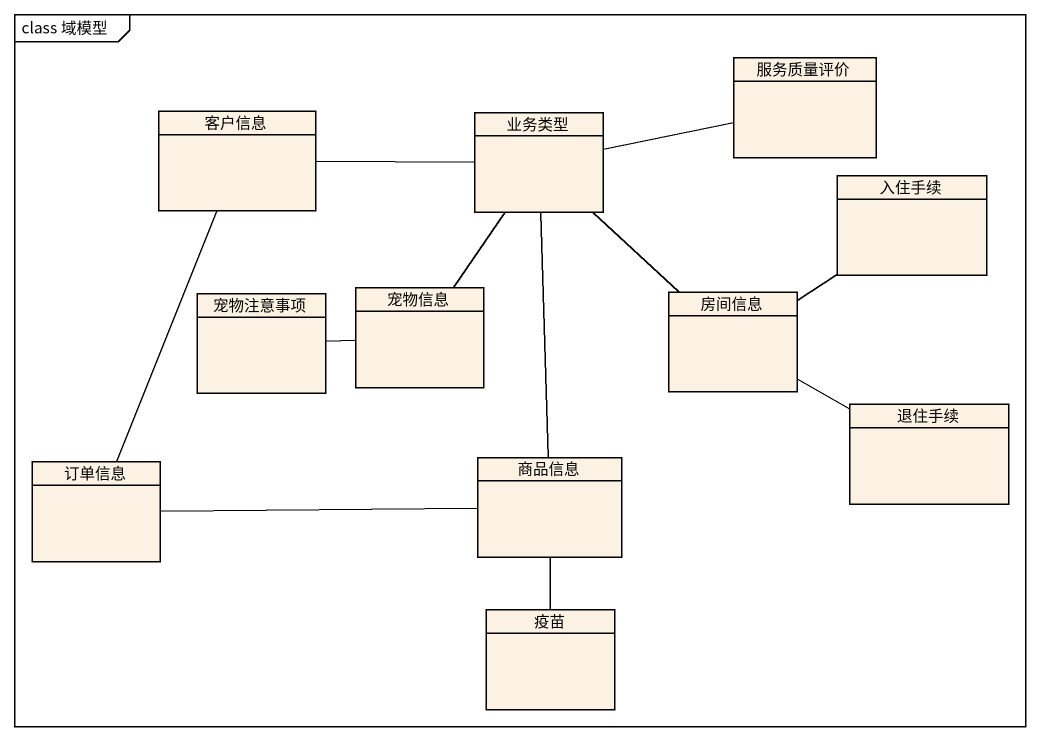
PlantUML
@startuml
mainframe class 域模型
hide circle
hide empty members
class 客户信息
class 业务类型
class 服务质量评价
class 入住手续
class 宠物注意事项
class 宠物信息
class 房间信息
class 退住手续
class 订单信息
class 商品信息
class 疫苗
客户信息 -right- 业务类型
客户信息 -- 订单信息
业务类型 -right- 服务质量评价
业务类型 -- 商品信息
入住手续 -- 房间信息
宠物注意事项 -right- 宠物信息
宠物信息 -up- 业务类型
房间信息 -up- 业务类型
房间信息 -right- 退住手续
订单信息 -right- 商品信息
商品信息 -- 疫苗
@enduml
